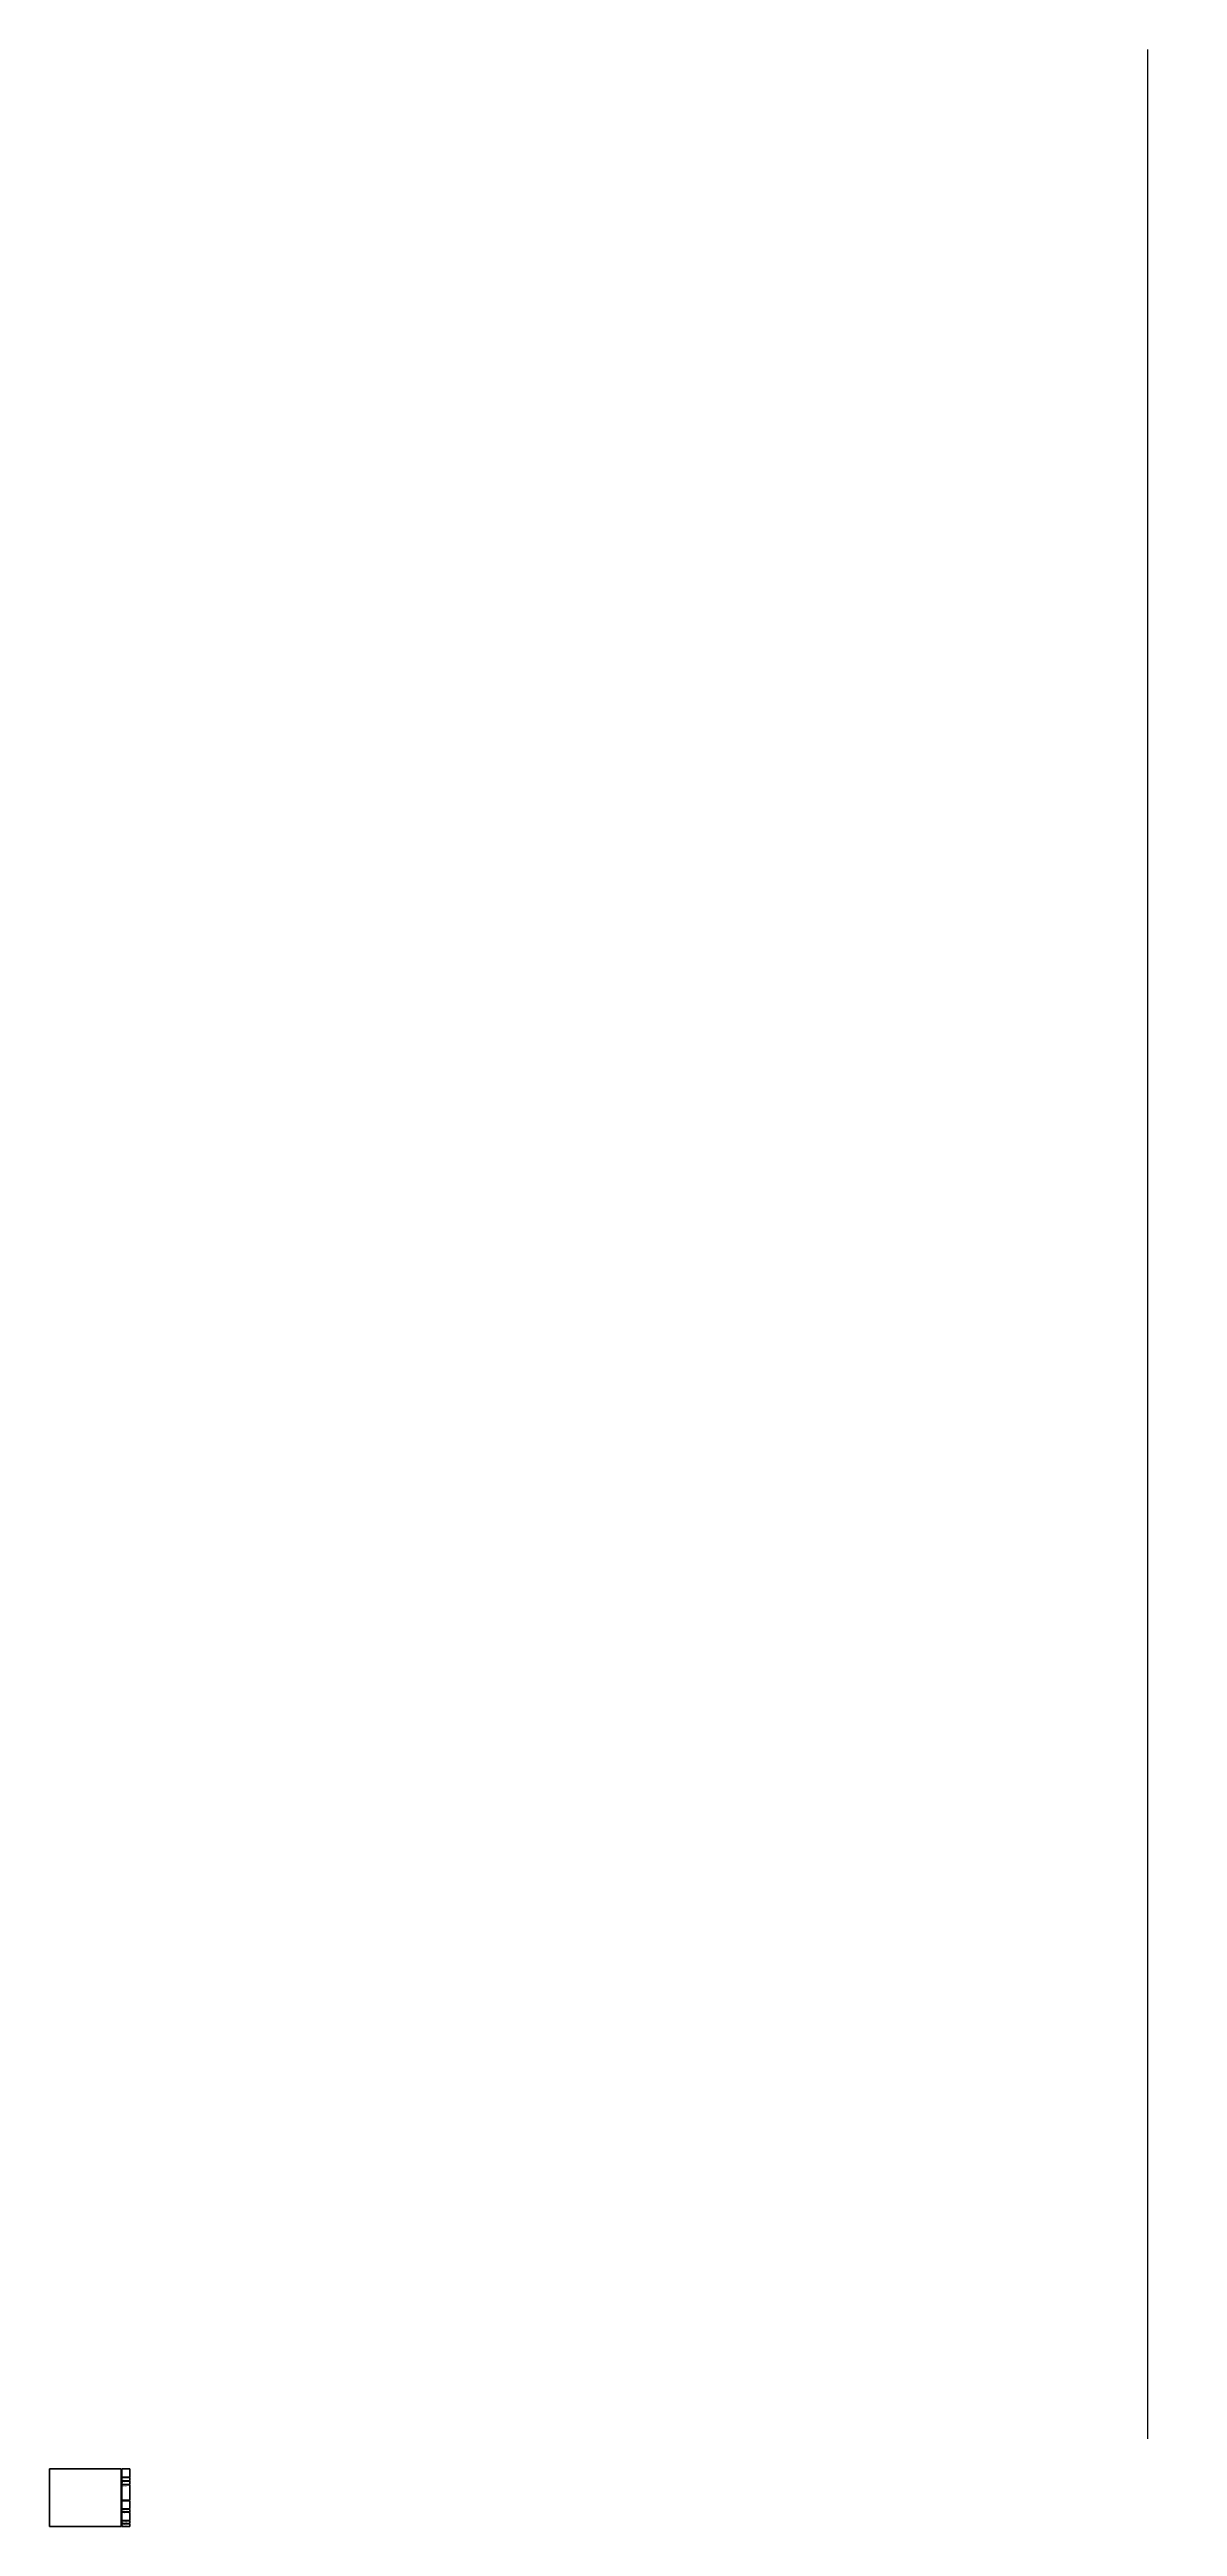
# Model space of a CAD drawing. Header units: millimetres. Extents: x -100 to 251604, y 0 to 25979.
# Drawn here: x -100 to 11313, y 32 to 25100 of the extents above; entities that cross this region are included whole.
import ezdxf
from ezdxf.enums import TextEntityAlignment as Align

# ---------------------------------------------------------------- set-up
doc = ezdxf.new("R2018")
doc.units = ezdxf.units.MM
doc.layers.get('0').update_dxf_attribs({"true_color": 0xdfdfdf})
doc.layers.add('BIM_SECTIONS', color=151, linetype='Continuous', lineweight=25)
doc.layers.add('Frame Borders', color=8, linetype='Continuous', lineweight=40)
doc.layers.add('Title Block Text', color=251, linetype='Continuous')
doc.layers.add('Viewport border', color=7, linetype='Continuous')
doc.styles.get("Standard").update_dxf_attribs({"font": 'arial.ttf'})

# ---------------------------------------------------------------- blocks, each defined once
blk = doc.blocks.new('Main_Floor 0__section__..%5CMainBuilding.dwg', base_point=(-3895, -13010))
at = {"layer": 'BIM_SECTIONS'}
blk.add_lwpolyline([(-3597, 12090), (-3597, -12090)], dxfattribs=at)

msp = doc.modelspace()

# ---------------------------------------------------------------- linework, layer by layer
at = {"layer": 'Frame Borders'}
for points in [[(-96, 615), (621, 615, -0.414214), (625, 611), (625, 36, -0.414214), (621, 32), (-96, 32, -0.414214), (-100, 36), (-100, 611, -0.414214)], [(636, 615), (708, 615, -0.414214), (712, 611), (712, 535, -0.414214), (708, 530), (636, 530, -0.414214), (632, 535), (632, 611, -0.414214)], [(636, 527), (708, 527, -0.414214), (712, 522), (712, 499, -0.414214), (708, 495), (636, 495, -0.414214), (632, 499), (632, 522, -0.414214)], [(636, 452), (708, 452, -0.414214), (712, 447), (712, 303, -0.414214), (708, 298), (636, 298, -0.414214), (631, 303), (632, 447, -0.414214)], [(636, 292), (708, 292, -0.414214), (712, 288), (712, 216, -0.414214), (708, 211), (636, 211, -0.414214), (631, 216), (631, 288, -0.414214)], [(636, 490), (708, 490, -0.414214), (712, 486), (712, 462, -0.414214), (708, 458), (636, 458, -0.414214), (632, 462), (632, 486, -0.414214)], [(708, 206), (636, 206, 0.414214), (631, 201), (631, 184, 0.414214), (636, 179), (708, 179, 0.414214), (712, 184), (712, 201, 0.414214)], [(636, 175), (708, 175, -0.414214), (712, 170), (712, 98, -0.414214), (708, 94), (636, 94, -0.414214), (631, 98), (631, 170, -0.414214)], [(708, 89), (636, 89, 0.414214), (631, 85), (631, 67, 0.414214), (636, 63), (708, 63, 0.414214), (712, 67), (712, 85, 0.414214)], [(708, 58), (636, 58, 0.414214), (631, 54), (631, 36, 0.414214), (636, 32), (708, 32, 0.414214), (712, 36), (712, 54, 0.414214)]]:
    msp.add_lwpolyline(points, format="xyb", close=True, dxfattribs=at)

# ---------------------------------------------------------------- block references
at = {"layer": 'Viewport border'}
msp.add_blockref('Main_Floor 0__section__..%5CMainBuilding.dwg', (10712, 0), dxfattribs=at)

# ---------------------------------------------------------------- texts
at = {"layer": 'Frame Borders'}
msp.add_attdef('DWGNum', (636, 42), 'Value', height=6.74, dxfattribs=at)
at = {"layer": 'Title Block Text'}
for s, p in [('Project Name', (635, 518)), ('Project Location', (635, 482)), ('Project Team', (635, 444)), ('Original Issue Date:', (635, 197)), ('Revisions', (637, 167)), ('Plan Name:', (637, 83)), ('Drawing Number:', (636, 52)), ('Drawing', (636, 33)), ('No.', (637, 161)), ('Description', (648, 161)), ('of', (680, 34)), ('Date', (694, 160))]:
    msp.add_text(s, height=3.37, dxfattribs=at).set_placement(p)
at = {"layer": 'Title Block Text', "lineweight": 30, "flags": 104}
for tag, p in [('<Name>', (636, 514)), ('<Location>', (635, 477)), ('<Architect>', (635, 438))]:
    msp.add_attdef(tag, text='Value', height=6.36, dxfattribs=at).set_placement(p, align=Align.TOP_LEFT)
at = {"layer": 'Title Block Text'}
for tag, p, height in [('< Day Month Year >', (636, 189), 4.49), ('DWGNAME', (636, 73), 6.74)]:
    msp.add_attdef(tag, p, 'Value', height=height, dxfattribs=at)

doc.saveas('drawing.dxf')
